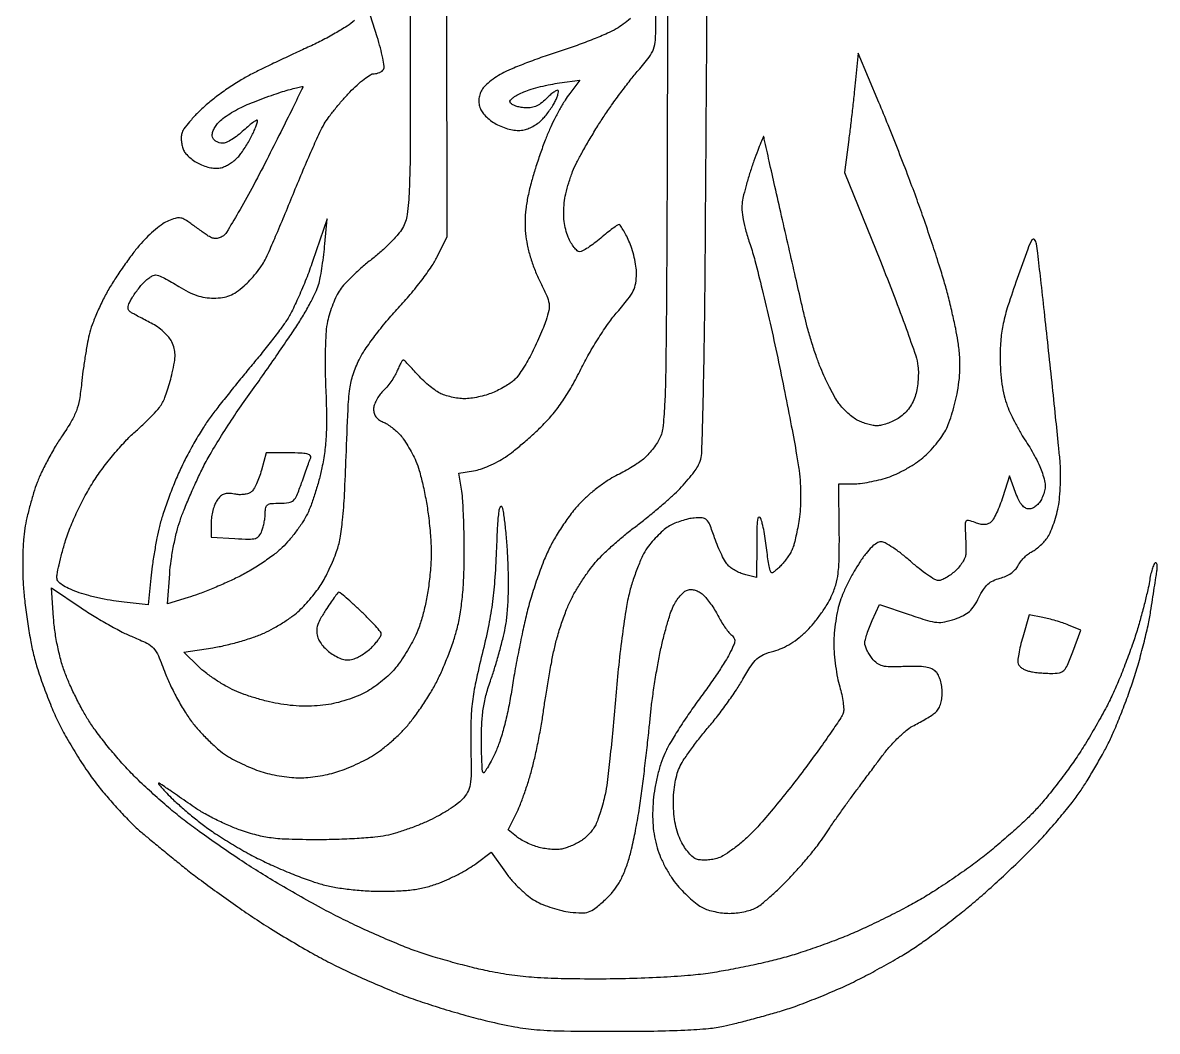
# Model space of a CAD drawing. Extents: x 5.4 to 30.2, y 4.6 to 61.7.
# Drawn here: x 5.35 to 30.17, y 4.61 to 26.66 of the extents above; entities that cross this region are included whole.
import ezdxf

# ---------------------------------------------------------------- set-up
doc = ezdxf.new("R2010")
doc.units = 0
doc.header["$MEASUREMENT"] = 0

msp = doc.modelspace()

# ---------------------------------------------------------------- linework, layer by layer
for points in [[(19.491916, 49.48515, -0.000001), (19.490061, 45.781969, -0.000176)], [(20.495357, 54.489762, 0.000006), (20.509364, 57.4044, 0.136424)], [(19.470213, 31.79444, -0.000141), (19.458766, 27.002605, -0.000122), (19.446977, 22.957957, -0.000897), (19.437392, 21.0231, -0.001143), (19.420519, 19.15527, -0.009226), (19.394989, 18.297947, -0.018167), (19.352857, 17.800845, -0.095234), (19.26934, 17.54082, -0.029133), (19.197463, 17.425898, -0.018898), (19.101963, 17.301561, -0.019009), (18.999133, 17.186835, -0.033887), (18.905071, 17.101932, -0.022228), (18.796282, 17.023926, -0.009654), (18.645305, 16.929626, -0.009531), (18.480699, 16.835392, -0.012511), (18.32676, 16.756057, 0.03337), (18.160888, 16.661623, 0.015247), (17.957201, 16.517814, 0.015021), (17.751067, 16.35272, 0.020019), (17.574783, 16.190015, 0.030106), (17.402931, 15.99612, 0.015128), (17.208862, 15.732592, 0.014965), (17.024006, 15.447072, 0.021433), (16.878966, 15.182701, 0.020743), (16.748046, 14.887511, 0.010273), (16.605403, 14.503221, 0.010176), (16.47358, 14.098015, 0.014674), (16.374923, 13.734231, 0.006693), (16.288759, 13.352676, 0.003857), (16.194723, 12.891146, 0.003853), (16.107432, 12.426187, 0.006435), (16.042047, 12.033521, -0.013029), (15.972656, 11.648221, -0.013846), (15.884475, 11.274864, -0.014776), (15.786263, 10.944758, -0.030798), (15.686687, 10.69567, -0.009367), (15.598643, 10.518235, -0.016387), (15.518268, 10.375254, -0.011088), (15.449368, 10.267061, -0.472908), (15.425489, 10.264711, -0.181986), (15.409867, 10.299194, -0.003435), (15.398126, 10.499798, -0.007897), (15.389641, 10.736686, -0.005146), (15.386983, 11.010363, -0.014879), (15.398253, 11.381768, -0.024895), (15.432508, 11.692296, -0.026133), (15.495929, 11.987094, -0.018687), (15.596139, 12.3093, 0.010213), (15.68366, 12.574764, 0.006698), (15.774091, 12.883829, 0.006739), (15.854101, 13.187311, 0.012855), (15.908798, 13.433544, 0.025274), (15.949518, 13.717681, 0.013032), (15.973121, 14.076191, 0.01191), (15.979562, 14.482241, 0.009899), (15.967574, 14.914044, 0.006925), (15.944296, 15.292685, 0.008462), (15.911638, 15.645975, 0.007258), (15.874953, 15.941226, 0.05796), (15.840534, 16.073849, 0.619877), (15.800682, 16.077496, 0.105621), (15.766326, 15.980924, 0.01972), (15.738644, 15.680532, 0.003281), (15.712026, 15.100949, -0.008619), (15.675801, 14.461274, -0.015859), (15.620884, 13.942787, -0.016462), (15.534825, 13.441933, -0.010169), (15.40242, 12.8592, 0.008081), (15.261926, 12.252598, 0.022357), (15.18921, 11.820505, 0.024104), (15.158271, 11.402155, 0.010763), (15.156009, 10.849794, -0.004415), (15.161063, 10.261929, -0.039558), (15.140635, 10.004889, -0.08611), (15.08384, 9.839174, -0.063137), (14.969427, 9.681619, -0.046235), (14.85703, 9.582201, -0.015567), (14.676306, 9.458384, -0.015336), (14.466793, 9.333119, -0.016978), (14.256877, 9.225366, -0.015587), (14.029152, 9.126628, -0.010718), (13.765437, 9.028413, -0.010816), (13.507308, 8.944745, -0.02156), (13.299186, 8.89189, -0.028797), (13.057428, 8.855843, -0.007571), (12.666934, 8.826387, -0.007663), (12.220636, 8.806368, -0.00779), (11.776386, 8.800184, -0.006653), (11.172903, 8.809217, -0.024077), (10.789981, 8.838537, -0.032451), (10.473825, 8.899157, -0.021228), (10.118753, 9.007739, -0.018287), (9.863967, 9.108262, -0.012239), (9.57999, 9.240857, -0.012334), (9.310779, 9.383064, -0.023635), (9.103553, 9.51238, 0.000212), (8.922627, 9.637422, 0.000194), (8.736287, 9.765982, 0.000194), (8.569909, 9.880579, 0.000639), (8.46, 9.956012, 0.006004), (8.336954, 10.038079, 0.70239), (8.326109, 10.029861, 0.106958), (8.346686, 9.993537, 0.001783), (8.5023, 9.820384, 0.021926), (8.636939, 9.68415, 0.007541), (8.843079, 9.498795, 0.007477), (9.076856, 9.300959, 0.008592), (9.306, 9.11935, 0.018543), (9.570938, 8.931836, 0.009331), (9.918028, 8.714144, 0.009253), (10.285648, 8.502187, 0.01355), (10.6173, 8.330617, 0.010823), (10.949066, 8.178998, 0.008377), (11.316572, 8.027818, 0.008482), (11.6645, 7.898226, 0.020094), (11.9286, 7.816704, 0.02348), (12.204608, 7.757221, 0.014151), (12.536321, 7.711485, 0.01357), (12.891461, 7.68245, 0.014498), (13.2399, 7.673583, 0.012182), (13.6295, 7.684461, 0.02393), (13.937944, 7.715448, 0.028056), (14.207254, 7.771183, 0.026519), (14.473863, 7.857526, 0.01804), (14.67865, 7.944664, 0.012539), (14.903546, 8.057057, 0.012665), (15.114232, 8.175976, 0.025382), (15.273013, 8.282274), (15.599599, 8.525783), (15.911064, 8.091041, 0.026542), (16.055594, 7.91038, 0.019898), (16.232532, 7.727031, 0.020247), (16.413425, 7.567441, 0.042754), (16.568047, 7.462345, 0.031975), (16.730313, 7.384445, 0.018536), (16.93382, 7.310945, 0.018478), (17.144201, 7.252138, 0.029441), (17.328035, 7.219302, 0.021734), (17.580467, 7.20048, 0.090017), (17.73108, 7.223026, 0.084198), (17.869187, 7.297782, 0.017646), (18.080326, 7.475415, 0.03275), (18.248912, 7.649063, 0.039473), (18.382152, 7.833263, 0.036131), (18.493297, 8.049337, 0.021419), (18.595423, 8.320637, 0.022815), (18.672191, 8.596336, 0.008069), (18.757576, 8.997311, 0.00799), (18.837334, 9.441427, 0.009306), (18.898492, 9.865879, 0.001753), (18.950916, 10.297061, 0.001406), (19.004415, 10.761566, 0.00142), (19.051459, 11.191374, 0.003619), (19.082436, 11.50344, -0.009843), (19.115391, 11.798073, -0.005081), (19.167598, 12.165244, -0.005049), (19.228955, 12.541863, -0.007622), (19.29069, 12.868424, -0.009469), (19.358703, 13.171123, -0.009126), (19.438902, 13.474788, -0.009084), (19.519268, 13.73962, -0.032579), (19.58446, 13.903824, -0.034474), (19.651767, 14.023593, -0.034274), (19.73501, 14.133225, -0.03635), (19.82106, 14.218381, -0.10038), (19.895226, 14.259615, -0.083295), (19.976505, 14.271163, -0.067282), (20.063666, 14.257147, -0.061188), (20.151454, 14.218361, -0.049281), (20.234465, 14.156975, -0.037641), (20.311348, 14.076138, -0.016423), (20.40128, 13.958388, -0.016144), (20.48905, 13.826481, -0.02073), (20.560619, 13.69954, 0.017448), (20.629171, 13.576065, 0.016231), (20.707749, 13.454589, 0.016462), (20.784631, 13.351231, 0.051446), (20.845212, 13.28941, -0.073651), (20.909732, 13.217465, -0.16499), (20.928157, 13.147347, -0.0883), (20.904113, 13.05167, -0.012349), (20.815564, 12.866971, -0.023932), (20.72059, 12.700941, -0.00581), (20.547636, 12.436423, -0.005945), (20.341926, 12.137398, -0.005884), (20.128467, 11.84231, 0.009928), (19.911841, 11.537686, 0.008606), (19.696635, 11.209989, 0.00869), (19.511981, 10.906428, 0.02495), (19.398262, 10.687581, 0.02907), (19.313556, 10.469971, 0.017925), (19.23834, 10.205655, 0.017553), (19.180008, 9.926916, 0.021891), (19.146397, 9.664554, 0.01759), (19.13234, 9.374722, 0.023939), (19.141388, 9.113164, 0.025415), (19.174429, 8.866707, 0.024711), (19.232508, 8.622511, 0.031097), (19.307372, 8.414247, 0.021531), (19.416351, 8.188824, 0.021577), (19.543838, 7.974454, 0.032081), (19.674866, 7.79986, 0.018763), (19.810366, 7.653083, 0.016229), (19.963016, 7.50934, 0.016529), (20.109954, 7.388106, 0.044915), (20.22369, 7.315682, 0.044723), (20.340826, 7.267824, 0.022378), (20.495845, 7.227625, 0.022021), (20.661175, 7.200105, 0.030237), (20.8116, 7.191, 0.028937), (20.961111, 7.19966, 0.021822), (21.123636, 7.22578, 0.022237), (21.274669, 7.263937, 0.046595), (21.386851, 7.309402, 0.050812), (21.506557, 7.387779, 0.010476), (21.699291, 7.550839, 0.010916), (21.915989, 7.75069, 0.010085), (22.129674, 7.965052, 0.010007), (22.344525, 8.19864, 0.008217), (22.564748, 8.456314, 0.008316), (22.759319, 8.699834, 0.021692), (22.888463, 8.883, -0.006613), (23.006696, 9.06191, -0.003171), (23.162928, 9.288551, -0.003143), (23.328995, 9.523067, -0.004484), (23.479591, 9.729, -0.000142), (23.637919, 9.941355, -0.000082), (23.828405, 10.196602, -0.000082), (24.019575, 10.45259, -0.000138), (24.18017, 10.667437, -0.023202), (24.338927, 10.860358, -0.019763), (24.523274, 11.048777, -0.020225), (24.704921, 11.206926, -0.051843), (24.851268, 11.301209, 0.009749), (24.983579, 11.37148, 0.008592), (25.118803, 11.449786, 0.008664), (25.2383, 11.524607, 0.025686), (25.31655, 11.581433, 0.08684), (25.378963, 11.65287, 0.054921), (25.425719, 11.753458, 0.047416), (25.454905, 11.877761, 0.033977), (25.4646, 12.020269, 0.036615), (25.454807, 12.153814, 0.035458), (25.425629, 12.285982, 0.037738), (25.38244, 12.399482, 0.086806), (25.330104, 12.47401, 0.098726), (25.235933, 12.53687, 0.057516), (25.104809, 12.57413, 0.038095), (24.918909, 12.59012, 0.012732), (24.645889, 12.585803, -0.010565), (24.327469, 12.579387, -0.060791), (24.16042, 12.599939, -0.102332), (24.044996, 12.655382, -0.059622), (23.934385, 12.762822, -0.030747), (23.872604, 12.849477, -0.029109), (23.82067, 12.944613, -0.030379), (23.784816, 13.034185, -0.083544), (23.774458, 13.101222, -0.062708), (23.784971, 13.176561, -0.013611), (23.822738, 13.302607, -0.013988), (23.874864, 13.447058, -0.012983), (23.936208, 13.592049), (24.0961, 13.944197), (24.744154, 13.72366, 0.007766), (25.141559, 13.595272, 0.049807), (25.348595, 13.55386, 0.076153), (25.520734, 13.563186, 0.031687), (25.745654, 13.625312, 0.034348), (25.929411, 13.703331, 0.065754), (26.061308, 13.793858, 0.064542), (26.166715, 13.91672, 0.03197), (26.2683, 14.095696, -0.028727), (26.366389, 14.271151, -0.065976), (26.463574, 14.386775, -0.07526), (26.578903, 14.463966, -0.047648), (26.731499, 14.518696, 0.043977), (26.857474, 14.56284, 0.046051), (26.971734, 14.627804, 0.049464), (27.064056, 14.706815, 0.075944), (27.124442, 14.792758, -0.04759), (27.176253, 14.876137, -0.031001), (27.250456, 14.961931, -0.031115), (27.334085, 15.037303, -0.050611), (27.414487, 15.088858, 0.042531), (27.498877, 15.141069, 0.022036), (27.595102, 15.219381, 0.021742), (27.687535, 15.309129, 0.030754), (27.760992, 15.3972, 0.053006), (27.826838, 15.51016, 0.018972), (27.89676, 15.683254, 0.018575), (27.959638, 15.880345, 0.020901), (28.004958, 16.074, 0.024627), (28.035373, 16.291654, 0.012972), (28.052742, 16.564151, 0.012875), (28.0561, 16.844747, 0.019342), (28.043263, 17.0892, 0.002644), (28.011994, 17.412457, 0.000415), (27.946474, 18.049146, 0.000461), (27.867917, 18.799613, 0.000402), (27.784345, 19.5849, 0.000798), (27.700869, 20.351783, 0.001073), (27.622661, 21.046101, 0.000732), (27.554935, 21.628445, 0.011479), (27.526942, 21.8268, 0.141301), (27.48244, 21.92038, 0.517489), (27.428264, 21.914455, 0.039679), (27.337325, 21.714834, 0.002192), (27.105899, 21.068362, 0.006908), (26.905294, 20.474121, 0.024418), (26.800633, 20.085275, 0.032505), (26.750144, 19.749199, 0.021035), (26.7336, 19.35612, 0.015707), (26.743398, 19.044302, 0.020557), (26.772976, 18.760734, 0.022694), (26.821773, 18.507579, 0.031841), (26.88966, 18.287699, 0.018949), (26.967778, 18.103453, 0.010999), (27.074698, 17.888138, 0.010985), (27.191541, 17.676713, 0.018157), (27.30043, 17.504241, -0.017279), (27.405471, 17.33851, -0.012776), (27.510457, 17.148506, -0.012946), (27.600491, 16.963709, -0.02812), (27.657738, 16.816653, -0.023715), (27.704571, 16.645836, -0.059686), (27.717552, 16.517665, -0.068127), (27.699309, 16.400399, -0.03916), (27.647678, 16.266753, -0.047794), (27.590849, 16.172473, -0.057937), (27.520243, 16.097245, -0.06596), (27.443731, 16.048246, -0.109909), (27.369369, 16.0317, -0.12935), (27.285782, 16.053692, -0.091714), (27.211097, 16.116274, -0.061092), (27.140849, 16.22626, -0.023131), (27.069718, 16.394452), (26.935719, 16.757205), (26.790927, 16.297872, -0.015368), (26.727043, 16.11501, -0.017823), (26.654834, 15.94539, -0.017072), (26.584278, 15.807263, -0.093188), (26.530958, 15.742951, -0.084286), (26.464787, 15.704664, -0.082884), (26.389296, 15.690068, -0.065745), (26.298984, 15.69965, -0.03159), (26.187494, 15.734158, 0.021378), (26.043084, 15.782105, 0.282685), (25.991269, 15.767588, 0.190493), (25.968498, 15.708905, 0.009977), (25.973901, 15.503326, -0.004204), (25.978924, 15.370566, -0.003896), (25.98187, 15.234326, -0.003887), (25.982604, 15.113046, -0.013032), (25.980397, 15.03361, -0.09717), (25.962033, 14.960956, -0.032967), (25.908851, 14.865256, -0.031329), (25.834619, 14.764668, -0.031256), (25.748346, 14.67406, -0.028155), (25.652363, 14.594662, -0.029151), (25.549137, 14.527542, -0.030463), (25.453424, 14.480437, -0.099435), (25.384534, 14.4666, -0.136141), (25.304995, 14.488666, -0.0154), (25.146276, 14.590856, -0.017743), (24.961958, 14.727607, -0.013546), (24.76998, 14.8896, 0.016251), (24.575915, 15.051565, 0.020307), (24.385281, 15.188344, 0.018966), (24.21933, 15.288687, 0.127156), (24.126819, 15.3126, 0.144411), (24.03607, 15.285832, 0.047826), (23.926055, 15.198805, 0.036848), (23.801484, 15.060248, 0.018388), (23.664017, 14.86845, 0.016972), (23.541333, 14.668863, 0.011806), (23.415972, 14.435857, 0.011923), (23.306166, 14.206284, 0.024), (23.232791, 14.019493, 0.030072), (23.180269, 13.826864, 0.015218), (23.13631, 13.579147, 0.015059), (23.106328, 13.319766, 0.02168), (23.096716, 13.088893, 0.019725), (23.106267, 12.85711, 0.013452), (23.134575, 12.594878, 0.013575), (23.175623, 12.343059, 0.026455), (23.224313, 12.145486, -0.019451), (23.269123, 11.97403, -0.021102), (23.29907, 11.80419, -0.021159), (23.312316, 11.657443, -0.088994), (23.300909, 11.570063, -0.070667), (23.252052, 11.468516, -0.003371), (23.039593, 11.155467, -0.005469), (22.77996, 10.787097, -0.003905), (22.481658, 10.380277, -0.006701), (22.154006, 9.952751, -0.006147), (21.805595, 9.521549, -0.006154), (21.48527, 9.144474, -0.020029), (21.260269, 8.906108, -0.019574), (21.067081, 8.73146, -0.019516), (20.860642, 8.572274, -0.019788), (20.669835, 8.447735, -0.069234), (20.534873, 8.390602, -0.030455), (20.417869, 8.366724, -0.025865), (20.292242, 8.355552, -0.026679), (20.176539, 8.357445, -0.063824), (20.0925, 8.374235, -0.100826), (20.016069, 8.41857, -0.032882), (19.924048, 8.511879, -0.031236), (19.832898, 8.631717, -0.030553), (19.756647, 8.762841, -0.037855), (19.684532, 8.9383, -0.028844), (19.631788, 9.139308, -0.026664), (19.599146, 9.361868, -0.021827), (19.587447, 9.6021, -0.021316), (19.596272, 9.836642, -0.025293), (19.625185, 10.056412, -0.027562), (19.672347, 10.252103, -0.042643), (19.73629, 10.413674, -0.032277), (19.825094, 10.566425, -0.009618), (19.979784, 10.787576, -0.009604), (20.163515, 11.029856, -0.010242), (20.352616, 11.259674, 0.012891), (20.551819, 11.504399, 0.00877), (20.766208, 11.792412, 0.008842), (20.963436, 12.077831, 0.017521), (21.1077, 12.312107, -0.014161), (21.285009, 12.604429, -0.064798), (21.413115, 12.75561, -0.084836), (21.558494, 12.84862, -0.03465), (21.78108, 12.925014, 0.039798), (21.968094, 12.991357, 0.032879), (22.155133, 13.090207, 0.03111), (22.337788, 13.218992, 0.027275), (22.511687, 13.374887, 0.024884), (22.65798, 13.536514, 0.016381), (22.81043, 13.735758, 0.016495), (22.946334, 13.939893, 0.030354), (23.040881, 14.115581, 0.036316), (23.136499, 14.369297, 0.041568), (23.189179, 14.62302, 0.026238), (23.212761, 14.963415, 0.00588), (23.215639, 15.54525), (23.208578, 16.5816), (23.523174, 16.5816, 0.032137), (23.674179, 16.591316, 0.014078), (23.872367, 16.622619, 0.013865), (24.08157, 16.667765, 0.018033), (24.270141, 16.72124, 0.030589), (24.46053, 16.795863, 0.018611), (24.675867, 16.905768, 0.018623), (24.882043, 17.031152, 0.03109), (25.044174, 17.15333, 0.02489), (25.186673, 17.28815, 0.017908), (25.332343, 17.451746, 0.018155), (25.459988, 17.617793, 0.036849), (25.545394, 17.75854, 0.031455), (25.613422, 17.91555, 0.012937), (25.686444, 18.135834, 0.01274), (25.752856, 18.376978, 0.01597), (25.801504, 18.603751, 0.019219), (25.84108, 18.882663, 0.023765), (25.855503, 19.144666, 0.023247), (25.845085, 19.411565, 0.017109), (25.809737, 19.705429, 0.012475), (25.760886, 19.975608, 0.00581), (25.684758, 20.32348, 0.005751), (25.596367, 20.686932, 0.007999), (25.508297, 21.010093, 0.006811), (25.400091, 21.365317, 0.00292), (25.246357, 21.83688, 0.002888), (25.076693, 22.3375, 0.003805), (24.915864, 22.791947, 0.004167), (24.737824, 23.27062, 0.002349), (24.514257, 23.848533, 0.002344), (24.283172, 24.429613, 0.003839), (24.081343, 24.919399), (23.626135, 26.000434), (23.570217, 25.415267, -0.002898), (23.542267, 25.139656, -0.001431), (23.503728, 24.789832, -0.00142), (23.461667, 24.427054, -0.002075), (23.422395, 24.107851), (23.330491, 23.385603), (24.113539, 21.449002, -0.00425), (24.416373, 20.681335, -0.00562), (24.67834, 19.97683, -0.004111), (24.885906, 19.383529, -0.054072), (24.936666, 19.156833, -0.031361), (24.944545, 18.997917, -0.020254), (24.934657, 18.813862, -0.020364), (24.910248, 18.634008, -0.035805), (24.87355, 18.488584, -0.044711), (24.812839, 18.348185, -0.040897), (24.726565, 18.216287, -0.041428), (24.621308, 18.101889, -0.049193), (24.504128, 18.013569, -0.02818), (24.387923, 17.951403, -0.023889), (24.258955, 17.898826, -0.024576), (24.1366, 17.862287, -0.059929), (24.043349, 17.850916, -0.046209), (23.95251, 17.85918, -0.02243), (23.83884, 17.885548, -0.022029), (23.722055, 17.923839, -0.029546), (23.620349, 17.969254, -0.041377), (23.519467, 18.032748, -0.021516), (23.404445, 18.127193, -0.021242), (23.293952, 18.234975, -0.030233), (23.206157, 18.340297, -0.029471), (23.120388, 18.472498, -0.010425), (23.012994, 18.671086, -0.010306), (22.903817, 18.89465, -0.01193), (22.809411, 19.111968, -0.012715), (22.718965, 19.351875, -0.007257), (22.621349, 19.645862, -0.007244), (22.531645, 19.944735, -0.011912), (22.465502, 20.200275, -0.000866), (22.39121, 20.520859, -0.000174), (22.260072, 21.092142, -0.000184), (22.10795, 21.757016, -0.000172), (21.952798, 22.437362, -0.000518), (21.806828, 23.081541, -0.000816), (21.682991, 23.634888, -0.000187), (21.57533, 24.120524, -0.034275), (21.56764, 24.171662, 0.776988), (21.556751, 24.173519, 0.006243), (21.501256, 24.044484, 0.007965), (21.431362, 23.86834, 0.004098), (21.349178, 23.6457, 0.008874), (21.264411, 23.396333, 0.008133), (21.185924, 23.136788, 0.00816), (21.123435, 22.902896, 0.026268), (21.092671, 22.744834, 0.052557), (21.086656, 22.571518, 0.027752), (21.113694, 22.357758, 0.023306), (21.172139, 22.105776, 0.014224), (21.263271, 21.814234, -0.019126), (21.369791, 21.461348, -0.003919), (21.529074, 20.829844, -0.00412), (21.702474, 20.092583, -0.003861), (21.867615, 19.336474, -0.002376), (22.02273, 18.581195, -0.002596), (22.166032, 17.84644, -0.002429), (22.282333, 17.216495, -0.012899), (22.335367, 16.87007, -0.016491), (22.361173, 16.593795, -0.014415), (22.370265, 16.303717, -0.014917), (22.362795, 16.03047, -0.026665), (22.338027, 15.807196, -0.006473), (22.304883, 15.621626, -0.006588), (22.267124, 15.438059, -0.006427), (22.230162, 15.279406, -0.026913), (22.20163, 15.1857, -0.03896), (22.165973, 15.107385, -0.017458), (22.107763, 15.010287, -0.017159), (22.038767, 14.911416, -0.022329), (21.968647, 14.82615, -0.015545), (21.898806, 14.753251, -0.020639), (21.830658, 14.691715, -0.018455), (21.771243, 14.645956, -0.156093), (21.739505, 14.6358, -0.338352), (21.714575, 14.654851, -0.01185), (21.683563, 14.780455, -0.017667), (21.654131, 14.939459, -0.01089), (21.630233, 15.128241, 0.010796), (21.604498, 15.331846, 0.010448), (21.56976, 15.536396, 0.010414), (21.531696, 15.715031, 0.037363), (21.496644, 15.826191, 0.290764), (21.460733, 15.852085, 0.385025), (21.430887, 15.828135, 0.033822), (21.415028, 15.655957, 0.00427), (21.409162, 15.282279), (21.4038, 14.532857), (21.17115, 14.589663, -0.03636), (21.071382, 14.62186, -0.025228), (20.963902, 14.671844, -0.025536), (20.865052, 14.730669, -0.046838), (20.792326, 14.789658, -0.065807), (20.725701, 14.874748, -0.017233), (20.642663, 15.027328, -0.017202), (20.559346, 15.209221, -0.016845), (20.4881, 15.397674, 0.010107), (20.38186, 15.690557, 0.10732), (20.312504, 15.795954, 0.179825), (20.219308, 15.837474, 0.040082), (20.042073, 15.834488, 0.033255), (19.913463, 15.813277, 0.020055), (19.764482, 15.772038, 0.020046), (19.619092, 15.718928, 0.032878), (19.501471, 15.66123, 0.04404), (19.388044, 15.581985, 0.020185), (19.254444, 15.460437, 0.019808), (19.123201, 15.320296, 0.025818), (19.015282, 15.181642, 0.04203), (18.913251, 15.005795, 0.016377), (18.801394, 14.747724, 0.015955), (18.696924, 14.456414, 0.018012), (18.615819, 14.1705, 0.022195), (18.543244, 13.804986, 0.00581), (18.459806, 13.212913, 0.005891), (18.380487, 12.535738, 0.006001), (18.317681, 11.861029, -0.003182), (18.260227, 11.203678, -0.003688), (18.196939, 10.578696, -0.003294), (18.135987, 10.05048, -0.021767), (18.092335, 9.788329, -0.012431), (18.04845, 9.603721, -0.010853), (17.99359, 9.412908, -0.010977), (17.936458, 9.242571, -0.031561), (17.886936, 9.128213, -0.038517), (17.829781, 9.034734, -0.024925), (17.750447, 8.935741, -0.025048), (17.662698, 8.846242, -0.042642), (17.579974, 8.782046, -0.025294), (17.489718, 8.729871, -0.015594), (17.378843, 8.677351, -0.015628), (17.265704, 8.632169, -0.026895), (17.168646, 8.602686, -0.051573), (17.063983, 8.588141, -0.023603), (16.925944, 8.589821, -0.023076), (16.779444, 8.605336, -0.029445), (16.646665, 8.63371, -0.025426), (16.516145, 8.676998, -0.018741), (16.376372, 8.737509, -0.019037), (16.248245, 8.804883, -0.039642), (16.155272, 8.868683), (15.969204, 9.019352), (16.147062, 9.367983, 0.023604), (16.226827, 9.54444, 0.009089), (16.321349, 9.796194, 0.008975), (16.414151, 10.073406, 0.010938), (16.490623, 10.336157, 0.010406), (16.560778, 10.622177, 0.005831), (16.634741, 10.972519, 0.005815), (16.701255, 11.328397, 0.009427), (16.748549, 11.6325, -0.005522), (16.793569, 11.937655, -0.003372), (16.853111, 12.296874, -0.003379), (16.916917, 12.652028, -0.005988), (16.974999, 12.9438, -0.01766), (17.044296, 13.222394, -0.011863), (17.142138, 13.535545, -0.011957), (17.251448, 13.834565, -0.023052), (17.355494, 14.067253, -0.01841), (17.472436, 14.279598, -0.012339), (17.620853, 14.51378, -0.012435), (17.776076, 14.733789, -0.023858), (17.913021, 14.900732, -0.018989), (18.068298, 15.060008, -0.00859), (18.282987, 15.257205, -0.008491), (18.516928, 15.457795, -0.011496), (18.73539, 15.630454, 0.007246), (18.957828, 15.803203, 0.005051), (19.203973, 16.00426, 0.005096), (19.43619, 16.201931, 0.010518), (19.612835, 16.362074, 0.015113), (19.763386, 16.513318, 0.012929), (19.912808, 16.681291, 0.013121), (20.040691, 16.841086, 0.035848), (20.119591, 16.9623, 0.118857), (20.208862, 17.286436, 0.00312), (20.247882, 18.792313, 0.00303), (20.282336, 21.324465, 0.000304), (20.32426, 27.3681, -0.000021), (20.353613, 31.975002, -0.000013), (20.388922, 37.457972, -0.000013), (20.424381, 42.920854, -0.000022)], [(18.645617, 26.752597, -0.018388), (18.488508, 26.629352, -0.024769), (18.337233, 26.53048, -0.029024), (18.143269, 26.431627, -0.00851), (17.834659, 26.302498, -0.008516), (17.481777, 26.168772, -0.009043), (17.1315, 26.049922, 0.006904), (16.777898, 25.931628, 0.006216), (16.415028, 25.79955, 0.00624), (16.092613, 25.673015, 0.019513), (15.880448, 25.576868, 0.028375), (15.718429, 25.483834, 0.027632), (15.56648, 25.372292, 0.02875), (15.44438, 25.259462, 0.085161), (15.380418, 25.165452, 0.041469), (15.341804, 25.057881, 0.062618), (15.328259, 24.959392, 0.06406), (15.33961, 24.862271, 0.04584), (15.375703, 24.758897, 0.075184), (15.431984, 24.672544, 0.032585), (15.52992, 24.576055, 0.031318), (15.649427, 24.48517, 0.036143), (15.773948, 24.414646, 0.03202), (15.91876, 24.356965, 0.036416), (16.063705, 24.321152, 0.039349), (16.200588, 24.308693, 0.057142), (16.321141, 24.321037, 0.048322), (16.425073, 24.354648, 0.029798), (16.539801, 24.41277, 0.029725), (16.647376, 24.484474, 0.046293), (16.729604, 24.559538, 0.018604), (16.801853, 24.645109, 0.0121), (16.879109, 24.748918, 0.012171), (16.949677, 24.85403, 0.022572), (17.000882, 24.943096, 0.022807), (17.037035, 25.021711, 0.032753), (17.061135, 25.094451, 0.034267), (17.072237, 25.153465, 0.229623), (17.062727, 25.180873, 0.332624), (17.035258, 25.184833, 0.026806), (16.969171, 25.144073, 0.027761), (16.888617, 25.081329, 0.017036), (16.800663, 24.999172, -0.035737), (16.680999, 24.895492, -0.065633), (16.568745, 24.83249, -0.070882), (16.450119, 24.803607, -0.049005), (16.311756, 24.803695, -0.031819), (16.207248, 24.820795, -0.04034), (16.114009, 24.850296, -0.045093), (16.04339, 24.886809, -0.173405), (16.013546, 24.925256, -0.268349), (16.023114, 24.970664, -0.047894), (16.089514, 25.031668, -0.040461), (16.190403, 25.095836, -0.026255), (16.315948, 25.153887, -0.023124), (16.475469, 25.209307, -0.011448), (16.682371, 25.265508, -0.011336), (16.900028, 25.314104, -0.016279), (17.094906, 25.346442), (17.540278, 25.405523), (17.317515, 25.113466, 0.0244), (17.216842, 24.967196, 0.010516), (17.096533, 24.763263, 0.010377), (16.977314, 24.540398, 0.013517), (16.878051, 24.331408, 0.013824), (16.782369, 24.097802, 0.006808), (16.673047, 23.795954, 0.00675), (16.567977, 23.479283, 0.009777), (16.484469, 23.196672, 0.01472), (16.404956, 22.869374, 0.023552), (16.358636, 22.585572, 0.026069), (16.342072, 22.321171, 0.025222), (16.352783, 22.053527, 0.028552), (16.388936, 21.810226, 0.021189), (16.45539, 21.546648, 0.020519), (16.547041, 21.279405, 0.021517), (16.659015, 21.024871, -0.009196), (16.814664, 20.693459, -0.064208), (16.866116, 20.522566, -0.094734), (16.862417, 20.372872, -0.031405), (16.802215, 20.160636, -0.012606), (16.742131, 20.003112, -0.005907), (16.65688, 19.802269, -0.005849), (16.562508, 19.593712, -0.00817), (16.472932, 19.409672, -0.014685), (16.380214, 19.239416, -0.014128), (16.276515, 19.072644, -0.014203), (16.176873, 18.930971, -0.048711), (16.101198, 18.847876, -0.036775), (16.018079, 18.783203, -0.015001), (15.896508, 18.70737, -0.014747), (15.760457, 18.633358, -0.018241), (15.629471, 18.572926, -0.028285), (15.488162, 18.523063, -0.018497), (15.320507, 18.481025, -0.018617), (15.15353, 18.45211, -0.033571), (15.015016, 18.4428, -0.033386), (14.881693, 18.451712, -0.022428), (14.731379, 18.478807, -0.022628), (14.587577, 18.518364, -0.040914), (14.474957, 18.565378, -0.039298), (14.365524, 18.63335, -0.016753), (14.230064, 18.740198, -0.016454), (14.092497, 18.864372, -0.020775), (13.974143, 18.988378, 0.006078), (13.870547, 19.103514, 0.009293), (13.777683, 19.200551, 0.004441), (13.697302, 19.280053, 0.195178), (13.675748, 19.2888, 0.259665), (13.657921, 19.278872, 0.011926), (13.621433, 19.216701, 0.017284), (13.58093, 19.13742, 0.011263), (13.539461, 19.043357, -0.034479), (13.485765, 18.935421, -0.020021), (13.40753, 18.813523, -0.01995), (13.318904, 18.69707, -0.031556), (13.233098, 18.60561, 0.045395), (13.154765, 18.51735, 0.038274), (13.08853, 18.411384, 0.03993), (13.043044, 18.30449, 0.080799), (13.0284, 18.214459, 0.069862), (13.040965, 18.124974, 0.082929), (13.077617, 18.048014, 0.081965), (13.137707, 17.98648, 0.066368), (13.21875, 17.942082, -0.044051), (13.304973, 17.899719, -0.02104), (13.407886, 17.83129, -0.020672), (13.510092, 17.750282, -0.027624), (13.595318, 17.668172, -0.035936), (13.678805, 17.564283, -0.014718), (13.777371, 17.412407, -0.014473), (13.874066, 17.242458, -0.01797), (13.953576, 17.078865, -0.035989), (14.026715, 16.875042, -0.011885), (14.105094, 16.566552, -0.011767), (14.176047, 16.219216, -0.013084), (14.227791, 15.880973, -0.011273), (14.272201, 15.451729, -0.01917), (14.287427, 15.091214, -0.020113), (14.274764, 14.742938, -0.014112), (14.233714, 14.352631, -0.016105), (14.179922, 14.030015, -0.016738), (14.106028, 13.715693, -0.017824), (14.019132, 13.434796, -0.033354), (13.926017, 13.215987, -0.014262), (13.828623, 13.036663, -0.010367), (13.71056, 12.842709, -0.010488), (13.590763, 12.66321, -0.022509), (13.48947, 12.531201, -0.030771), (13.377288, 12.413414, -0.015882), (13.22378, 12.279729, -0.015727), (13.056633, 12.151797, -0.022937), (12.901097, 12.050791, -0.032829), (12.726653, 11.963393, -0.017232), (12.499836, 11.876887, -0.017069), (12.260352, 11.803915, -0.025078), (12.045227, 11.757728, -0.022361), (11.797416, 11.728696, -0.019739), (11.537434, 11.72026, -0.019203), (11.270127, 11.732414, -0.018337), (11.000364, 11.765082, -0.019681), (10.755062, 11.813923, -0.012509), (10.473646, 11.88906, -0.012564), (10.200751, 11.976792, -0.022669), (9.9828, 12.064226, -0.024224), (9.781263, 12.16794, -0.016022), (9.56004, 12.305331, -0.016139), (9.353159, 12.453049, -0.029921), (9.197019, 12.587846), (8.876537, 12.899849), (9.508432, 12.997551, 0.018861), (9.78627, 13.051307, 0.012667), (10.099316, 13.132632, 0.012768), (10.398812, 13.226932, 0.024519), (10.632613, 13.320206, 0.019901), (10.8419, 13.426102, 0.014907), (11.063767, 13.558501, 0.015128), (11.265437, 13.695908, 0.033052), (11.409074, 13.81553, 0.017493), (11.531613, 13.940568, 0.011264), (11.665112, 14.093458, 0.011323), (11.7891, 14.249119, 0.020837), (11.881639, 14.382, 0.021377), (11.96454, 14.525491, 0.010361), (12.058718, 14.715377, 0.010255), (12.148791, 14.917512, 0.014537), (12.219916, 15.1011, 0.042518), (12.295522, 15.390482, 0.017697), (12.349977, 15.790864, 0.012187), (12.392309, 16.351107, 0.003969), (12.42806, 17.180002, -0.002638), (12.469382, 18.201181, -0.022043), (12.510837, 18.661582, -0.045328), (12.582161, 18.973977, -0.035871), (12.712911, 19.295002, -0.035078), (12.842817, 19.517424, -0.012302), (13.058957, 19.81805, -0.012145), (13.313689, 20.138109, -0.01391), (13.572743, 20.4309, 0.013488), (13.830955, 20.722244, 0.012064), (14.083165, 21.037934, 0.012197), (14.295921, 21.332473, 0.036457), (14.421122, 21.546998), (14.636264, 21.986296), (14.614882, 37.113398)], [(13.830381, 28.720571, -0.000407), (13.8321, 26.6067, -0.00067), (13.828559, 23.96564, -0.008921), (13.808603, 22.993455, -0.023371), (13.763737, 22.467509, -0.100172), (13.661857, 22.171533, -0.046754), (13.562369, 22.033532, -0.015652), (13.392822, 21.851306, -0.01542), (13.191475, 21.660209, -0.017015), (12.985057, 21.488304, 0.013899), (12.777628, 21.317736, 0.012655), (12.57325, 21.130635, 0.012782), (12.399089, 20.954101, 0.039431), (12.294497, 20.823229, 0.036326), (12.217597, 20.68979, 0.017809), (12.13854, 20.510146, 0.017566), (12.069292, 20.316742, 0.024364), (12.021968, 20.138831, 0.035963), (11.989131, 19.904747, 0.010233), (11.971864, 19.537675, 0.009802), (11.968852, 19.103641, 0.008049), (11.982184, 18.640274, -0.00746), (11.998874, 18.083046, -0.016135), (11.991481, 17.654412, -0.019789), (11.95878, 17.288305, -0.020503), (11.897448, 16.930281, -0.013418), (11.832836, 16.663358, -0.010509), (11.748951, 16.377406, -0.010655), (11.659579, 16.11449, -0.02547), (11.579364, 15.924716, -0.03134), (11.482647, 15.75322, -0.016254), (11.342, 15.551411, -0.016096), (11.183502, 15.352725, -0.023528), (11.03055, 15.189394, -0.031304), (10.847094, 15.032165, -0.014482), (10.590814, 14.850357, -0.014281), (10.309564, 14.674225, -0.019265), (10.04502, 14.5323, -0.00947), (9.774091, 14.40642, -0.00726), (9.473564, 14.278832, -0.007348), (9.188771, 14.167627, -0.017227), (8.972129, 14.095082), (8.520558, 13.96098), (8.568614, 14.61564, -0.01757), (8.599906, 14.903146, -0.012095), (8.654627, 15.226322, -0.012208), (8.722487, 15.535088, -0.024223), (8.793942, 15.775247, -0.011791), (8.884061, 16.013794, -0.005501), (9.011493, 16.318772, -0.005446), (9.152267, 16.635977, -0.007588), (9.285605, 16.916471, -0.018418), (9.452447, 17.224978, -0.007162), (9.704811, 17.639463, -0.007079), (9.99118, 18.080981, -0.008716), (10.271205, 18.484224, 0.002475), (10.55806, 18.886493, 0.001945), (10.865072, 19.32518, 0.001966), (11.147293, 19.735236, 0.004846), (11.350332, 20.039023, 0.012404), (11.512149, 20.300207, 0.012345), (11.661084, 20.569508, 0.012272), (11.779517, 20.811005, 0.046392), (11.835392, 20.969623, 0.01799), (11.868529, 21.1251, 0.006494), (11.904764, 21.348171, 0.006431), (11.938163, 21.593739, 0.007599), (11.963224, 21.8268), (12.013915, 22.3767), (11.694926, 21.4461, -0.011393), (11.553225, 21.061511, -0.010694), (11.391297, 20.675489, -0.010726), (11.233057, 20.339388, -0.035812), (11.109239, 20.129543, -0.010792), (10.971004, 19.938447, -0.003873), (10.766189, 19.672121, -0.00384), (10.537095, 19.383547, -0.004541), (10.315922, 19.114343, 0.003449), (10.089661, 18.84017, 0.002614), (9.845112, 18.536405, 0.002643), (9.618573, 18.248875, 0.006154), (9.452672, 18.030513, 0.019886), (9.301027, 17.807727, 0.009237), (9.121311, 17.507505, 0.009134), (8.943948, 17.184882, 0.012582), (8.797349, 16.888413, 0.012154), (8.665566, 16.585003, 0.008817), (8.53313, 16.241324, 0.008916), (8.418912, 15.910403, 0.019199), (8.345407, 15.651, 0.011155), (8.290144, 15.398449, 0.006407), (8.234255, 15.091839, 0.006398), (8.185965, 14.782155, 0.010607), (8.154133, 14.519673), (8.096108, 13.938246), (7.570728, 13.992073, -0.016443), (7.336416, 14.023894, -0.010429), (7.06575, 14.075588, -0.010473), (6.801834, 14.137527, -0.019012), (6.589424, 14.200794, -0.020302), (6.396073, 14.275366, -0.037297), (6.246729, 14.353735, -0.04673), (6.144833, 14.431392, -0.1597), (6.104708, 14.503214, -0.093737), (6.104172, 14.595516, -0.009624), (6.147777, 14.810232, -0.011731), (6.211203, 15.066014, -0.009111), (6.291757, 15.34122, -0.020718), (6.409688, 15.669997, -0.015511), (6.565494, 16.021864, -0.015308), (6.745808, 16.369502, -0.018154), (6.93772, 16.685774, -0.018055), (7.136633, 16.965694, -0.012708), (7.379324, 17.26622, -0.012845), (7.626539, 17.542224, -0.026135), (7.837048, 17.743274, 0.013078), (8.02458, 17.913244, 0.01368), (8.200096, 18.090322, 0.013449), (8.343063, 18.251136, 0.057154), (8.414074, 18.3582, 0.029618), (8.462515, 18.468975, 0.009843), (8.520513, 18.63648, 0.009759), (8.577622, 18.825014, 0.010955), (8.625011, 19.008536, 0.015138), (8.673058, 19.244937, 0.046212), (8.685784, 19.408, 0.061256), (8.667102, 19.543676, 0.045994), (8.615213, 19.685336, 0.066744), (8.54795, 19.788828, 0.031052), (8.436063, 19.903822, 0.030078), (8.301734, 20.011756, 0.03684), (8.1639, 20.094958, -0.002622), (8.026572, 20.165527, -0.00285), (7.893774, 20.235616, -0.002677), (7.780689, 20.296907, -0.013956), (7.719521, 20.332742, -0.094266), (7.674057, 20.374743, -0.149839), (7.656552, 20.424303, -0.10089), (7.667046, 20.489731, -0.028883), (7.708943, 20.584084, -0.024245), (7.757824, 20.668648, -0.01214), (7.827249, 20.770808, -0.012024), (7.904362, 20.873262, -0.01738), (7.977719, 20.95965, -0.028579), (8.052118, 21.032502, -0.031252), (8.132247, 21.094085, -0.032904), (8.206716, 21.137417, -0.115817), (8.260309, 21.15, -0.103484), (8.324075, 21.136659, -0.012438), (8.455001, 21.075446, -0.014375), (8.608487, 20.993387, -0.011365), (8.769725, 20.8962, 0.023812), (8.973963, 20.779922, 0.037065), (9.16079, 20.701846, 0.040883), (9.342562, 20.657357, 0.039599), (9.531119, 20.6424, 0.03442), (9.725581, 20.655803, 0.061072), (9.880623, 20.696984, 0.057552), (10.027149, 20.776382, 0.02725), (10.19634, 20.90934, 0.025732), (10.324095, 21.033713, 0.017535), (10.456635, 21.1872, 0.017705), (10.574347, 21.344701, 0.03368), (10.655516, 21.480394, 0.014775), (10.742453, 21.664014, 0.002152), (10.906466, 22.043091, 0.002433), (11.096306, 22.493143, 0.002083), (11.291948, 22.968904, -0.003622), (11.489059, 23.444076, -0.004228), (11.68332, 23.892363, -0.003754), (11.853579, 24.268677, -0.025482), (11.948434, 24.4494, -0.025669), (12.042235, 24.590831, -0.010015), (12.185485, 24.776564, -0.009883), (12.348855, 24.971801, -0.012108), (12.509388, 25.14735, -0.01749), (12.6678, 25.301222, -0.022242), (12.824782, 25.431157, -0.020983), (12.962517, 25.526395, -0.14169), (13.041377, 25.5492, 0.057323), (13.101595, 25.556127, 0.050121), (13.161609, 25.576629, 0.052853), (13.212546, 25.606814, 0.094442), (13.245324, 25.642576, 0.175211), (13.259015, 25.707873, 0.012994), (13.228367, 25.890556, 0.016798), (13.177625, 26.111455, 0.011911), (13.10656, 26.35564), (12.910087, 26.975327)], [(12.611125, 26.712836, -0.037516), (12.448142, 26.590079, -0.011935), (12.188328, 26.431974, -0.011838), (11.889416, 26.269017, -0.012922), (11.591632, 26.125315, 0.002976), (11.276789, 25.981029, 0.002125), (10.926032, 25.815935, 0.002145), (10.592996, 25.655694, 0.004589), (10.337569, 25.52853, 0.020629), (10.099917, 25.394862, 0.011969), (9.825453, 25.216002, 0.011952), (9.558428, 25.023192, 0.019675), (9.343408, 24.846221, 0.016839), (9.163444, 24.674607, 0.019235), (9.003581, 24.498471, 0.018739), (8.880362, 24.340053, 0.094703), (8.833395, 24.238913, 0.05731), (8.82166, 24.150127, 0.036365), (8.827483, 24.045835, 0.036238), (8.848459, 23.942847, 0.054561), (8.882616, 23.857918, 0.070555), (8.940604, 23.778764, 0.032195), (9.036045, 23.692787, 0.03108), (9.150029, 23.613668, 0.03723), (9.266463, 23.554493, 0.030773), (9.403443, 23.506923, 0.044904), (9.528995, 23.483689, 0.051011), (9.643175, 23.484683, 0.063736), (9.746103, 23.509646, 0.03799), (9.830573, 23.549535, 0.023164), (9.923889, 23.608488, 0.023153), (10.011462, 23.675902, 0.037591), (10.078348, 23.741741, 0.025743), (10.140861, 23.821188, 0.011179), (10.215977, 23.932691, 0.011028), (10.290723, 24.055036, 0.014409), (10.353298, 24.170249, 0.010591), (10.405793, 24.279603, 0.012866), (10.450126, 24.384272, 0.011466), (10.482912, 24.473539, 0.08245), (10.4904, 24.518638, 0.556182), (10.471198, 24.53056, 0.035478), (10.401651, 24.489771, 0.025897), (10.304281, 24.415265, 0.012802), (10.188276, 24.311339, -0.024927), (10.060435, 24.202278, -0.027383), (9.926188, 24.110101, -0.028279), (9.80393, 24.044827, -0.108891), (9.720321, 24.0264, -0.072606), (9.653163, 24.036204, -0.063982), (9.588413, 24.064941, -0.066863), (9.535757, 24.107437, -0.098274), (9.504142, 24.157605, -0.131049), (9.497235, 24.222646, -0.057588), (9.520501, 24.306755, -0.05028), (9.568275, 24.397324, -0.042106), (9.635771, 24.482515, -0.045045), (9.733209, 24.569115, -0.017623), (9.881726, 24.671007, -0.017276), (10.051122, 24.770604, -0.020588), (10.217524, 24.852178, -0.009403), (10.401047, 24.928868, -0.005497), (10.623588, 25.014166, -0.005495), (10.848267, 25.094665, -0.009285), (11.038482, 25.156536, -0.004765), (11.201237, 25.204462, -0.007619), (11.341219, 25.241941, -0.002607), (11.461489, 25.271521, -0.261033), (11.477628, 25.266972, -0.320709), (11.480367, 25.250496, -0.000189), (11.253665, 24.788711, -0.002108), (10.997583, 24.273084, -0.001273), (10.689973, 23.664076, -0.005513), (10.364482, 23.040828, -0.00856), (10.068679, 22.511301, -0.004961), (9.812111, 22.079841, -0.134044), (9.716405, 21.989259, -0.056295), (9.625685, 21.953138, -0.096862), (9.544854, 21.947199, -0.087102), (9.461913, 21.972271, -0.038624), (9.363777, 22.031703, -0.000395), (9.279323, 22.092319, -0.000226), (9.177449, 22.16563, -0.000226), (9.075044, 22.239463, -0.000375), (8.988801, 22.301801, 0.039102), (8.877172, 22.370005, 0.100369), (8.786409, 22.395147, 0.089242), (8.686598, 22.38434, 0.026716), (8.541748, 22.333219, 0.055476), (8.419667, 22.265964, 0.019134), (8.259365, 22.143433, 0.018742), (8.091543, 21.993735, 0.020657), (7.940993, 21.836484, 0.01766), (7.784829, 21.646114, 0.008494), (7.597596, 21.391839, 0.00841), (7.411066, 21.119712, 0.011913), (7.255048, 20.870999, 0.01788), (7.116385, 20.617582, 0.013689), (6.982548, 20.331467, 0.013896), (6.871935, 20.056425, 0.031556), (6.807565, 19.841884, 0.012444), (6.762705, 19.62451, 0.005823), (6.714939, 19.341118, 0.005765), (6.671717, 19.042635, 0.008046), (6.640447, 18.774701, -0.017553), (6.592507, 18.422253, -0.046237), (6.526381, 18.176358, -0.045188), (6.415263, 17.943614, -0.01615), (6.217126, 17.633152, 0.016185), (6.065046, 17.394821, 0.011032), (5.907112, 17.114802, 0.011128), (5.766608, 16.837664, 0.021916), (5.669739, 16.610536, 0.014922), (5.592458, 16.384524, 0.008987), (5.513712, 16.112374, 0.008997), (5.445115, 15.838805, 0.015533), (5.399277, 15.6087, 0.025052), (5.370424, 15.35994, 0.01045), (5.355401, 15.022404, 0.010309), (5.354326, 14.659686, 0.013146), (5.369017, 14.3256, 0.012129), (5.402009, 13.97748, 0.007536), (5.456757, 13.570809, 0.007559), (5.522933, 13.170948, 0.013542), (5.591095, 12.8451, 0.019592), (5.682073, 12.519505, 0.010091), (5.819971, 12.119307, 0.010014), (5.978629, 11.71271, 0.014913), (6.135003, 11.364315, 0.016969), (6.316171, 11.021071, 0.010472), (6.551101, 10.629616, 0.010499), (6.799802, 10.252051, 0.0185), (7.022962, 9.95261, 0.010222), (7.248063, 9.684217, 0.008128), (7.501549, 9.403572, 0.00823), (7.745057, 9.15109, 0.02036), (7.933817, 8.976537, 0.003258), (8.12836, 8.81298, 0.001404), (8.389769, 8.597334, 0.001389), (8.669352, 8.369307, 0.001837), (8.9253, 8.163293, 0.008433), (9.213357, 7.941026, 0.0038), (9.598372, 7.658697, 0.00376), (10.009565, 7.366628, 0.005121), (10.38501, 7.109861, 0.008389), (10.777097, 6.856983, 0.00539), (11.239883, 6.576255, 0.005416), (11.698917, 6.3112, 0.010119), (12.07701, 6.108276, 0.008954), (12.453961, 5.92412, 0.005368), (12.907819, 5.718278, 0.005374), (13.363964, 5.5231, 0.009316), (13.7475, 5.37216, 0.010049), (14.13854, 5.235503, 0.005652), (14.618351, 5.08455, 0.005638), (15.106392, 4.943034, 0.009174), (15.5241, 4.835217, 0.013345), (16.115743, 4.710618, 0.025272), (16.598673, 4.647311, 0.016748), (17.199787, 4.619447, 0.003043), (18.3159, 4.611922, 0.004015), (19.161676, 4.618158, 0.007802), (19.836749, 4.639097, 0.009165), (20.357292, 4.672949, 0.033353), (20.6847, 4.722416, 0.007356), (20.929694, 4.780127, 0.003175), (21.254428, 4.863879, 0.003141), (21.598945, 4.957391, 0.004156), (21.9114, 5.047116, 0.014945), (22.247161, 5.157578, 0.007345), (22.667777, 5.317059, 0.007281), (23.100133, 5.495624, 0.010518), (23.4765, 5.666989, 0.009392), (23.84368, 5.852157, 0.006699), (24.247946, 6.072621, 0.006766), (24.62788, 6.293291, 0.014339), (24.9147, 6.476487, 0.0096), (25.189825, 6.671359, 0.004755), (25.531751, 6.928598, 0.004717), (25.881397, 7.202169, 0.006889), (26.1837, 7.450222, 0.008273), (26.489157, 7.716762, 0.004713), (26.849947, 8.048476, 0.004705), (27.206964, 8.38935, 0.007761), (27.501373, 8.684824, 0.009837), (27.771765, 8.976003, 0.007671), (28.054335, 9.302512, 0.007766), (28.308254, 9.614903, 0.018659), (28.483845, 9.8559, 0.009799), (28.634453, 10.089451, 0.005803), (28.805342, 10.373538, 0.005805), (28.969351, 10.661093, 0.009929), (29.098613, 10.905271, 0.01594), (29.222905, 11.172651, 0.006739), (29.373317, 11.538797, 0.006659), (29.523607, 11.934492, 0.008646), (29.650177, 12.301171, 0.009754), (29.763881, 12.674591, 0.007261), (29.875286, 13.090784, 0.007345), (29.968906, 13.486462, 0.016488), (30.025568, 13.7898, -0.000322), (30.06553, 14.050089, -0.000333), (30.105394, 14.307492, -0.000321), (30.140216, 14.530417, -0.00143), (30.161108, 14.661156, 0.025324), (30.170877, 14.749056, 0.058427), (30.167117, 14.815325, 0.13084), (30.1513, 14.849488, 0.373713), (30.127439, 14.853381, 0.159302), (30.096181, 14.816366, 0.019694), (30.059894, 14.715692, 0.02166), (30.025751, 14.588999, 0.01634), (29.998907, 14.447325, -0.017868), (29.963051, 14.261195, -0.0055), (29.895912, 13.983284, -0.005495), (29.813895, 13.673769, -0.006002), (29.727369, 13.375142, -0.011196), (29.622036, 13.053436, -0.006507), (29.481979, 12.671909, -0.006503), (29.331597, 12.293031, -0.010903), (29.194224, 11.979242, -0.014102), (29.0376, 11.665218, -0.007442), (28.826557, 11.284125, -0.007399), (28.598785, 10.900172, -0.011328), (28.389038, 10.575, -0.010358), (28.170614, 10.266605, -0.007657), (27.916823, 9.934334, -0.007745), (27.667288, 9.627695, -0.01719), (27.465738, 9.403811, -0.013798), (27.250947, 9.193072, -0.006263), (26.958976, 8.92874, -0.006196), (26.643916, 8.657477, -0.008451), (26.3529, 8.421398, -0.010337), (26.044007, 8.189501, -0.006471), (25.673537, 7.930374, -0.006493), (25.30187, 7.684509, -0.011757), (24.990576, 7.494538, -0.009824), (24.67139, 7.318184, -0.005431), (24.275123, 7.114766, -0.005414), (23.868928, 6.917262, -0.008674), (23.517643, 6.758533, -0.010552), (23.160346, 6.613356, -0.006564), (22.735651, 6.457505, -0.006584), (22.31249, 6.314725, -0.011838), (21.961267, 6.210461, -0.010019), (21.60586, 6.121653, -0.00558), (21.169672, 6.02701, -0.005564), (20.726048, 5.94106, -0.008973), (20.3463, 5.878879, -0.016447), (19.905168, 5.829504, -0.006672), (19.301634, 5.790079, -0.006378), (18.625888, 5.763622, -0.006344), (17.948489, 5.75435, -0.004922), (17.129895, 5.761591, -0.012931), (16.543321, 5.787741, -0.016715), (16.055199, 5.83861, -0.015944), (15.56375, 5.92254, -0.010268), (15.190722, 6.006572, -0.006384), (14.756605, 6.119677, -0.006404), (14.331004, 6.242269, -0.011512), (13.985666, 6.355287, -0.012115), (13.634171, 6.489011, -0.005685), (13.185947, 6.67806, -0.005629), (12.720443, 6.886925, -0.007874), (12.309606, 7.084758, -0.008256), (11.886269, 7.305705, -0.00466), (11.379955, 7.58683, -0.00465), (10.87435, 7.880009, -0.007605), (10.452067, 8.138906, -0.006351), (10.047508, 8.402748, -0.004422), (9.597334, 8.710363, -0.004461), (9.170621, 9.013205, -0.009206), (8.843567, 9.259032, -0.011161), (8.544224, 9.503724, -0.007171), (8.207576, 9.800145, -0.007206), (7.886255, 10.099904, -0.013408), (7.636009, 10.353436, -0.011306), (7.412151, 10.603858, -0.008209), (7.174039, 10.892114, -0.008299), (6.956965, 11.173312, -0.017931), (6.801547, 11.398091, -0.016676), (6.66813, 11.622826, -0.00963), (6.522023, 11.901334, -0.009616), (6.386003, 12.18681, -0.015889), (6.283574, 12.43344, -0.022966), (6.195451, 12.703022, -0.015665), (6.119211, 13.016347, -0.015408), (6.06115, 13.341791, -0.018938), (6.027932, 13.648559), (5.981489, 14.311018), (6.629394, 13.871419, 0.011937), (6.913002, 13.688725, 0.009283), (7.229622, 13.503282, 0.009405), (7.531382, 13.341373, 0.022365), (7.762899, 13.235495, -0.018537), (8.068499, 13.098555, -0.096402), (8.214834, 12.987182, -0.081588), (8.320144, 12.821142, -0.011196), (8.472702, 12.439199, 0.022299), (8.585207, 12.174731, 0.013911), (8.739144, 11.875123, 0.013955), (8.907699, 11.587677, 0.02452), (9.064902, 11.36145, 0.021441), (9.233624, 11.160809, 0.015773), (9.436631, 10.952961, 0.015999), (9.641517, 10.768257, 0.033913), (9.8136, 10.641773, 0.021127), (9.989612, 10.540106, 0.012914), (10.205023, 10.434526, 0.012937), (10.424198, 10.340819, 0.02235), (10.611505, 10.275938, 0.020736), (10.799374, 10.228507, 0.013486), (11.019689, 10.188676, 0.013567), (11.237168, 10.161402, 0.025004), (11.415205, 10.152916, 0.024344), (11.592081, 10.161953, 0.013642), (11.805716, 10.189233, 0.013587), (12.02056, 10.228653, 0.021499), (12.201865, 10.275262, 0.019288), (12.382633, 10.337825, 0.010957), (12.596427, 10.426627, 0.010929), (12.808179, 10.525656, 0.017698), (12.983121, 10.620027, 0.028573), (13.15547, 10.734732, 0.01426), (13.360468, 10.898103, 0.014107), (13.563725, 11.079855, 0.020171), (13.732558, 11.253051, 0.022528), (13.895227, 11.451247, 0.011713), (14.080842, 11.711911, 0.011623), (14.259265, 11.988981, 0.017352), (14.400952, 12.23982, 0.016972), (14.526992, 12.503748, 0.010526), (14.657741, 12.821342, 0.010556), (14.773716, 13.140661, 0.018696), (14.853786, 13.4091, 0.022802), (14.921917, 13.733688, 0.015869), (14.970306, 14.105078, 0.013914), (15.00008, 14.529721, 0.009321), (15.011536, 15.0165, 0.005484), (15.008999, 15.433884, 0.005588), (14.997295, 15.848495, 0.005441), (14.979179, 16.20847, 0.022989), (14.956084, 16.423223), (14.895668, 16.814745), (15.216279, 16.866013, 0.043126), (15.365669, 16.903326, 0.019913), (15.552509, 16.975962, 0.019553), (15.74409, 17.068437, 0.025658), (15.910673, 17.168316, 0.019546), (16.085613, 17.296002, 0.008666), (16.306651, 17.477291, 0.008562), (16.534425, 17.677619, 0.011428), (16.733795, 17.867626, 0.025696), (16.956686, 18.114096, 0.021959), (17.16582, 18.395036, 0.020145), (17.365906, 18.717235, 0.014928), (17.561604, 19.088072, -0.016172), (17.737229, 19.418873, -0.011838), (17.952439, 19.774595, -0.011986), (18.172551, 20.102111, -0.025799), (18.360637, 20.340845, 0.01232), (18.590371, 20.616808, 0.051271), (18.706532, 20.799179, 0.07329), (18.76187, 20.96708, 0.044353), (18.779342, 21.176073, 0.035644), (18.766943, 21.337837, 0.019848), (18.730088, 21.532146, 0.019714), (18.676949, 21.726754, 0.030041), (18.614278, 21.89025, 0.011674), (18.547814, 22.028035, 0.01773), (18.483111, 22.144182, 0.012613), (18.42516, 22.234806, 0.249128), (18.396935, 22.2498, 0.154176), (18.362806, 22.23902, 0.006318), (18.257084, 22.162821, 0.010497), (18.133343, 22.067151, 0.007201), (17.99687, 21.9537, -0.015265), (17.855922, 21.840321, -0.019215), (17.718488, 21.744579, -0.017635), (17.599403, 21.674039, -0.12553), (17.534955, 21.6576, -0.186318), (17.481549, 21.678217, -0.042269), (17.414175, 21.750612, -0.038221), (17.345823, 21.853009, -0.02911), (17.286667, 21.974237, -0.037001), (17.23124, 22.140483, -0.032897), (17.198236, 22.319749, -0.030693), (17.18757, 22.513715, -0.024108), (17.199072, 22.724021, -0.032355), (17.232668, 22.922675, -0.017122), (17.298487, 23.163812, -0.016969), (17.382995, 23.406852, -0.025117), (17.474728, 23.612934, -0.010926), (17.588941, 23.826613, -0.005221), (17.744517, 24.096352, -0.005173), (17.912922, 24.374792, -0.007342), (18.068845, 24.6186, -0.009003), (18.23593, 24.861953, -0.005722), (18.438747, 25.139465, -0.005747), (18.644095, 25.407322, -0.010599), (18.818106, 25.619558, 0.013425), (19.055147, 25.912025, 0.074546), (19.152799, 26.088487, 0.075393), (19.193882, 26.28497, 0.013906), (19.2042, 26.655908, 0.011015), (19.199256, 26.88031, 0.018194)]]:
    msp.add_lwpolyline(points, format="xyb")
for points in [[(11.187246, 17.2584), (10.681589, 17.2584), (10.57545, 16.879308, -0.019809), (10.526252, 16.727087, -0.021385), (10.466248, 16.583156, -0.0215), (10.404561, 16.464879, -0.088817), (10.352745, 16.403475, -0.098657), (10.289972, 16.369503, -0.043313), (10.197174, 16.349452, -0.040268), (10.090853, 16.344586, -0.040682), (9.985498, 16.35687, 0.038465), (9.854475, 16.372736, 0.09655), (9.759707, 16.358521, 0.104679), (9.681848, 16.310786, 0.050341), (9.605008, 16.221679, 0.060167), (9.555178, 16.128442, 0.028845), (9.513331, 15.999124, 0.028097), (9.484726, 15.857358, 0.035747), (9.4752, 15.72429), (9.4752, 15.412229), (9.993082, 15.383564, 0.008846), (10.303265, 15.371895, 0.073903), (10.442173, 15.389721, 0.155168), (10.523675, 15.443474, 0.079468), (10.585282, 15.550757, 0.027947), (10.613772, 15.640692, 0.01701), (10.637769, 15.749592, 0.017027), (10.654253, 15.859535, 0.028701), (10.6596, 15.952607, -0.056325), (10.672302, 16.065005, -0.195356), (10.713456, 16.123773, -0.125741), (10.797352, 16.151935, -0.018426), (10.978143, 16.1586, 0.033673), (11.173405, 16.171765, 0.15522), (11.274548, 16.219706, 0.107871), (11.34866, 16.326818, 0.012329), (11.454325, 16.60275, -0.000537), (11.517648, 16.780558, -0.000647), (11.577545, 16.947495, -0.00055), (11.628329, 17.087973, -0.004376), (11.652433, 17.15265, 0.327285), (11.639166, 17.201134, 0.112363), (11.569576, 17.23452, 0.045484), (11.428263, 17.253372, 0.01043)], [(12.269653, 14.209711, 0.212689), (12.243773, 14.195982, 0.006029), (12.165766, 14.093765, 0.011276), (12.076489, 13.967985, 0.007396), (11.97912, 13.81934, 0.016233), (11.855619, 13.609839, 0.057199), (11.796852, 13.465199, 0.08403), (11.784072, 13.342739, 0.068731), (11.810385, 13.213549, 0.066774), (11.858748, 13.118698, 0.034034), (11.942277, 13.013895, 0.033082), (12.044672, 12.915849, 0.042267), (12.151467, 12.840718, 0.029141), (12.290892, 12.769837, 0.065157), (12.404868, 12.736824, 0.075895), (12.512167, 12.736791, 0.053081), (12.629328, 12.767615, 0.039331), (12.723958, 12.81239, 0.021636), (12.832289, 12.880887, 0.021449), (12.936814, 12.960346, 0.031984), (13.020276, 13.03917, 0.017031), (13.088171, 13.117214, 0.021236), (13.145511, 13.194317, 0.020058), (13.187465, 13.261703, 0.129912), (13.1976, 13.300053, 0.177887), (13.18172, 13.343274, 0.006881), (13.06791, 13.473576, 0.011533), (12.925274, 13.625228, 0.007802), (12.756103, 13.791701, 0.005094), (12.583639, 13.952873, 0.007877), (12.43109, 14.088195, 0.003287), (12.29904, 14.200166, 0.193703)], [(27.6642, 13.66001), (27.3681, 13.71493), (27.227477, 13.23233, 0.012628), (27.176604, 13.039762, 0.016238), (27.140125, 12.860319, 0.014094), (27.11902, 12.710446, 0.120102), (27.127579, 12.643602, 0.105032), (27.156296, 12.599357, 0.04533), (27.210538, 12.554113, 0.042188), (27.279201, 12.514774, 0.043507), (27.352802, 12.487992, 0.028483), (27.444721, 12.468873, 0.011278), (27.572784, 12.452706, 0.011119), (27.712189, 12.44142, 0.013691), (27.842595, 12.437355, 0.039515), (28.028586, 12.451369, 0.156978), (28.129627, 12.502138, 0.099474), (28.206622, 12.615781, 0.011059), (28.321973, 12.908772), (28.496056, 13.381344), (28.228178, 13.493217, 0.017154), (28.104222, 13.54006, 0.009864), (27.95201, 13.588361, 0.009848), (27.797009, 13.6309, 0.016193)]]:
    msp.add_lwpolyline(points, format="xyb", close=True)

doc.saveas('drawing.dxf')
